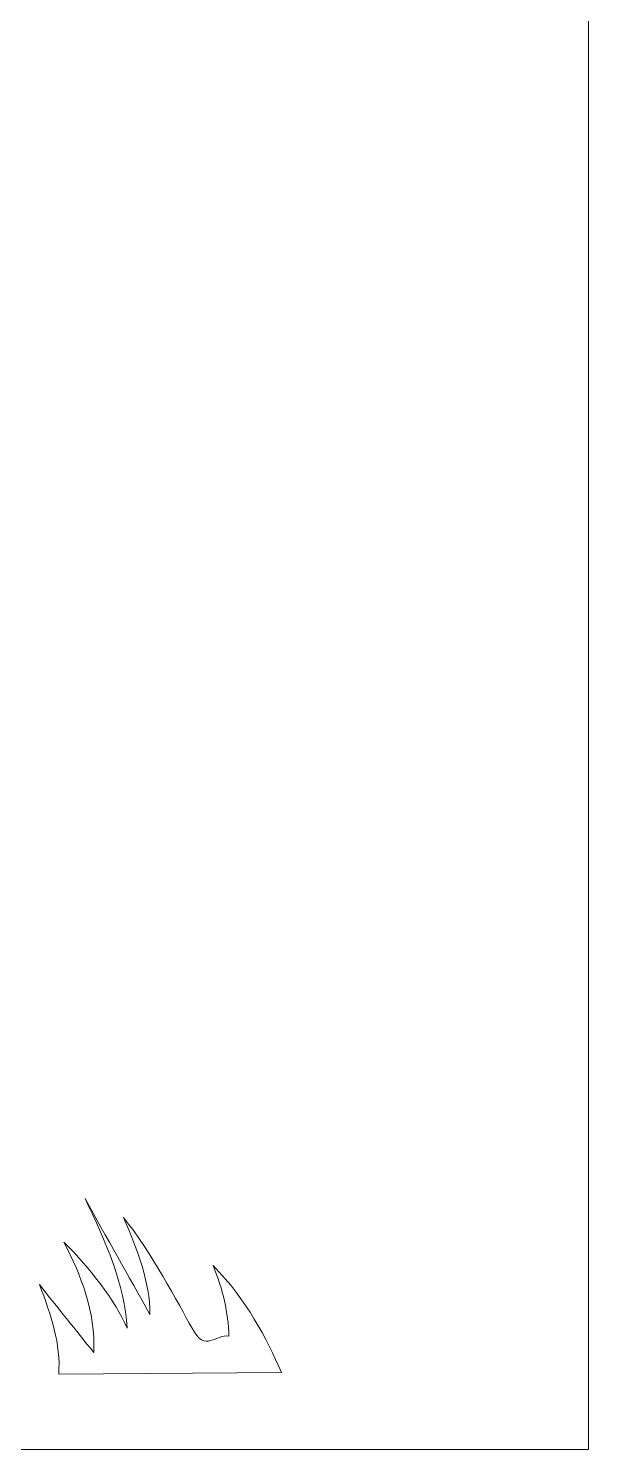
# Model space of a CAD drawing. Header units: centimetres. Extents: x -11.7 to 11.7, y -11.4 to 11.4.
# Drawn here: x -4.68 to -0.35, y -11.38 to -0.38 of the extents above; entities that cross this region are included whole.
import ezdxf

# ---------------------------------------------------------------- set-up
doc = ezdxf.new("R2010")
doc.units = ezdxf.units.CM
doc.header["$MEASUREMENT"] = 0
doc.layers.add('Layer 1', color=7, linetype='Continuous')

msp = doc.modelspace()

# ---------------------------------------------------------------- linework, layer by layer
at = {"layer": 'Layer 1', "lineweight": 9}
for points, knots in [([(-11.72662, 11.38151), (-11.72662, 11.38151), (-0.34511, 11.38151), (-0.34511, 11.38151), (-0.34511, 11.38151), (-0.34511, 11.38151), (-0.34511, 11.38151), (-0.34511, 11.38151), (-0.34511, -11.38151), (-0.34511, -11.38151), (-0.34511, -11.38151), (-0.34511, -11.38151), (-0.34511, -11.38151), (-0.34511, -11.38151), (-11.72662, -11.38151), (-11.72662, -11.38151), (-11.72662, -11.38151), (-11.72662, -11.38151), (-11.72662, -11.38151), (-11.72662, -11.38151), (-11.72662, 11.38151), (-11.72662, 11.38151)], [0, 0, 0, 0, 0.14285714, 0.14285714, 0.14285714, 0.28571429, 0.28571429, 0.28571429, 0.42857143, 0.42857143, 0.42857143, 0.57142857, 0.57142857, 0.57142857, 0.71428571, 0.71428571, 0.71428571, 0.85714286, 0.85714286, 0.85714286, 1, 1, 1, 1]), ([(-2.72323, -10.78439), (-2.72323, -10.78439), (-4.44857, -10.79841), (-4.44857, -10.79841), (-4.44857, -10.79841), (-4.44857, -10.79841), (-4.44857, -10.79841), (-4.43046, -10.56707), (-4.50744, -10.33574), (-4.59801, -10.1044), (-4.59801, -10.1044), (-4.59801, -10.1044), (-4.59801, -10.1044), (-4.45763, -10.27965), (-4.31725, -10.45491), (-4.17686, -10.63017), (-4.17686, -10.63017), (-4.17686, -10.63017), (-4.17686, -10.63017), (-4.16328, -10.30769), (-4.27649, -10.0343), (-4.40782, -9.77492), (-4.40782, -9.77492), (-4.40782, -9.77492), (-4.40782, -9.77492), (-4.19498, -9.99223), (-4.01837, -10.21656), (-3.91874, -10.44089), (-3.91874, -10.44089), (-3.91874, -10.44089), (-3.91874, -10.44089), (-3.93686, -10.1044), (-4.08177, -9.77492), (-4.24479, -9.43842), (-4.24479, -9.43842), (-4.24479, -9.43842), (-4.24479, -9.43842), (-4.07724, -9.73987), (-3.90969, -10.0343), (-3.74213, -10.33574), (-3.74213, -10.33574), (-3.74213, -10.33573), (-3.74213, -10.33573), (-3.74213, -10.08337), (-3.83723, -9.83801), (-3.94591, -9.58564), (-3.94591, -9.58564), (-3.94591, -9.58564), (-3.94591, -9.58564), (-3.73761, -9.84502), (-3.52024, -10.25161), (-3.41608, -10.44089), (-3.41608, -10.44089), (-3.41608, -10.44089), (-3.41608, -10.44089), (-3.31646, -10.63718), (-3.22589, -10.48295), (-3.13079, -10.50398), (-3.13079, -10.50398), (-3.13079, -10.50398), (-3.13079, -10.50398), (-3.13532, -10.32171), (-3.17608, -10.13945), (-3.25306, -9.95718), (-3.25306, -9.95718), (-3.25306, -9.95718), (-3.25306, -9.95718), (-2.99041, -10.22357), (-2.84097, -10.518), (-2.72323, -10.78439)], [0, 0, 0, 0, 0.04347826, 0.04347826, 0.04347826, 0.08695652, 0.08695652, 0.08695652, 0.13043478, 0.13043478, 0.13043478, 0.17391304, 0.17391304, 0.17391304, 0.2173913, 0.2173913, 0.2173913, 0.26086957, 0.26086957, 0.26086957, 0.30434783, 0.30434783, 0.30434783, 0.34782609, 0.34782609, 0.34782609, 0.39130435, 0.39130435, 0.39130435, 0.43478261, 0.43478261, 0.43478261, 0.47826087, 0.47826087, 0.47826087, 0.52173913, 0.52173913, 0.52173913, 0.56521739, 0.56521739, 0.56521739, 0.60869565, 0.60869565, 0.60869565, 0.65217391, 0.65217391, 0.65217391, 0.69565217, 0.69565217, 0.69565217, 0.73913043, 0.73913043, 0.73913043, 0.7826087, 0.7826087, 0.7826087, 0.82608696, 0.82608696, 0.82608696, 0.86956522, 0.86956522, 0.86956522, 0.91304348, 0.91304348, 0.91304348, 0.95652174, 0.95652174, 0.95652174, 1, 1, 1, 1])]:
    msp.add_open_spline(points, degree=3, knots=knots, dxfattribs=at)

doc.saveas('drawing.dxf')
